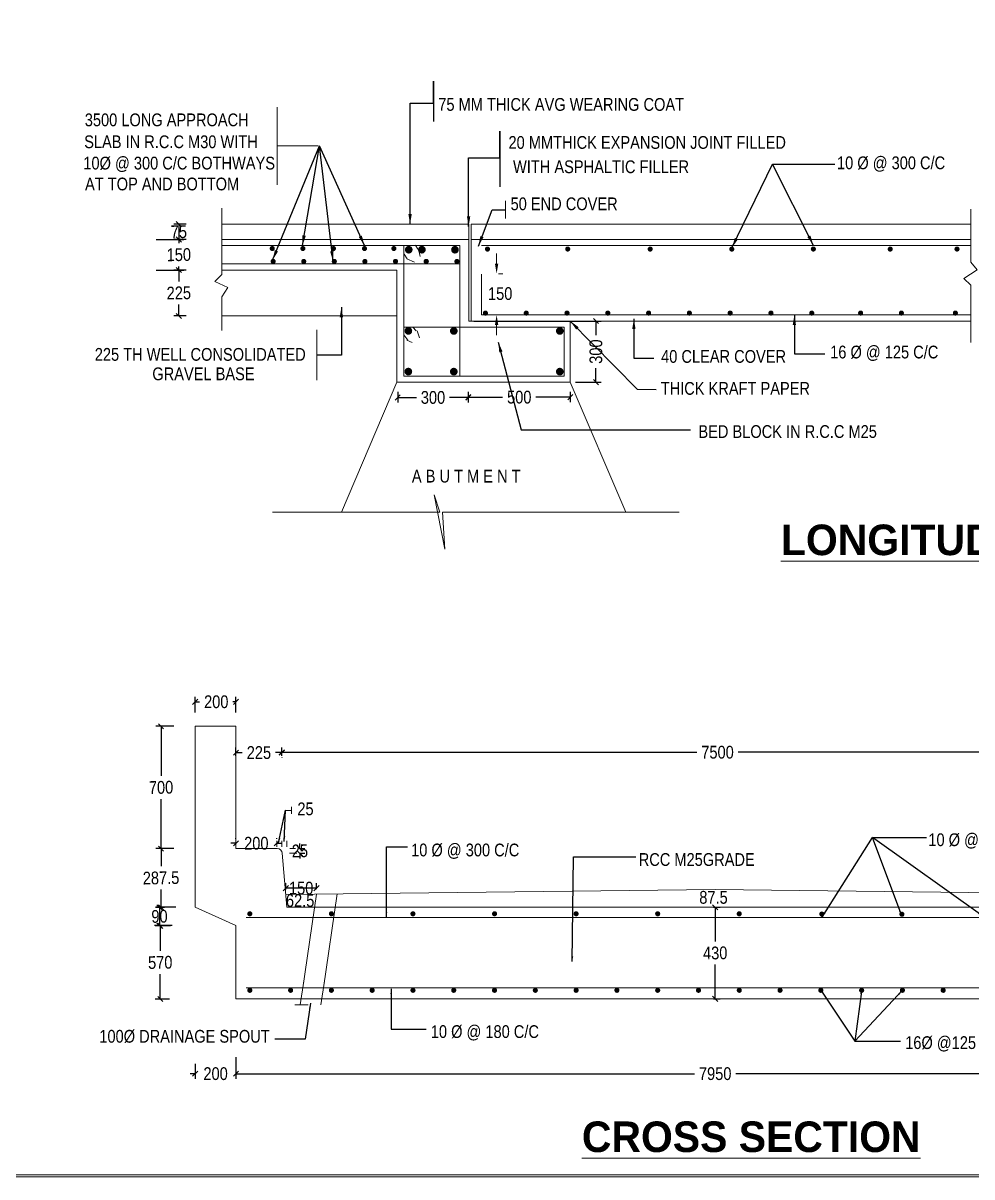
# Model space of a CAD drawing. Header units: millimetres. Extents: x 514997 to 588566, y -23709 to 21562.
# Drawn here: x 531731 to 550341, y -23709 to -1074 of the extents above; entities that cross this region are included whole.
import ezdxf

# ---------------------------------------------------------------- set-up
doc = ezdxf.new("R2010")
doc.units = ezdxf.units.MM
doc.header["$LTSCALE"] = 300
doc.header["$MEASUREMENT"] = 0
doc.styles.add('ARIAL NARROW', font='ARIALN.TTF', dxfattribs={"height": 250})
doc.styles.add('CITYBLUEPR', font='cityb___.ttf')
doc.dimstyles.new('STANDARD$0', dxfattribs={"dimscale": 88.888889, "dimtxt": 0.02, "dimasz": 0.02, "dimexe": 0.05, "dimexo": 0.1, "dimgap": 0.002, "dimtad": 2, "dimdec": 0, "dimzin": 1, "dimdsep": 46, "dimtxsty": 'Standard', "dimcen": 0.09, "dimadec": 0, "dimazin": 0, "dimtfac": 1, "dimtdec": 4, "dimtofl": 0, "dimtmove": 0, "dimatfit": 3, "dimfxl": 1, "dimtolj": 1, "dimtzin": 1, "dimarcsym": 0})
doc.dimstyles.new('STANDARD$7', dxfattribs={"dimtxt": 2, "dimasz": 2, "dimexe": 1.25, "dimexo": 0.625, "dimtad": 1, "dimdec": 0, "dimlfac": 0.5, "dimdsep": 46, "dimtxsty": 'ARIAL NARROW', "dimcen": 2.5, "dimdle": 0.1, "dimse1": 1, "dimse2": 1, "dimadec": 0, "dimazin": 0, "dimtfac": 1, "dimtdec": 0, "dimtmove": 0, "dimatfit": 3, "dimfxl": 1, "dimtolj": 1, "dimtzin": 0, "dimarcsym": 0})

# ---------------------------------------------------------------- blocks, each defined once
blk = doc.blocks.new('_Oblique')
at = {"color": 0, "linetype": 'ByBlock', "lineweight": -2}
blk.add_line((-0.5, -0.5), (0.5, 0.5), dxfattribs=at)
blk = doc.blocks.new('*D71')
at = {"color": 0, "lineweight": -2, "transparency": 16777216}
for p, q in [((534929, -5919), (534686, -5919)), ((534786, -5919), (534786, -6142)), ((534786, -6819), (534786, -6597)), ((534929, -6819), (534686, -6819))]:
    blk.add_line(p, q, dxfattribs=at)
at = {"layer": 'Defpoints', "color": 0, "lineweight": 9, "transparency": 16777216}
for p in [(535029, -5919), (534786, -6819), (535029, -6819)]:
    blk.add_point(p, dxfattribs=at)
at = {"color": 0, "lineweight": -2, "transparency": 16777216, "xscale": 100, "yscale": 100, "zscale": 100}
for p, rotation in [((534786, -5919), 90), ((534786, -6819), 270)]:
    blk.add_blockref('_Oblique', p, dxfattribs=dict(at, rotation=rotation))
at = {"color": 0, "lineweight": 9, "transparency": 16777216, "insert": (534786, -6369), "char_height": 250, "attachment_point": 5, "rotation": 1, "style": 'ARIAL NARROW'}
blk.add_mtext('\\A1;225', dxfattribs=at)
blk = doc.blocks.new('*D72')
at = {"color": 0, "lineweight": -2, "transparency": 16777216}
for p, q in [((534342, -5319), (534886, -5319)), ((534786, -5319), (534786, -5392)), ((534786, -5919), (534786, -5847)), ((534342, -5919), (534886, -5919))]:
    blk.add_line(p, q, dxfattribs=at)
at = {"layer": 'Defpoints', "color": 0, "lineweight": 9, "transparency": 16777216}
for p in [(534242, -5319), (534242, -5919), (534786, -5919)]:
    blk.add_point(p, dxfattribs=at)
at = {"color": 0, "lineweight": -2, "transparency": 16777216, "xscale": 100, "yscale": 100, "zscale": 100}
for p, rotation in [((534786, -5319), 90), ((534786, -5919), 270)]:
    blk.add_blockref('_Oblique', p, dxfattribs=dict(at, rotation=rotation))
at = {"color": 0, "lineweight": 9, "transparency": 16777216, "insert": (534786, -5619), "char_height": 250, "attachment_point": 5, "rotation": 1, "style": 'ARIAL NARROW'}
blk.add_mtext('\\A1;150', dxfattribs=at)
blk = doc.blocks.new('*D73')
at = {"color": 0, "lineweight": -2, "transparency": 16777216}
for p, q in [((540463, -8308), (540463, -8513)), ((542463, -8308), (542463, -8513)), ((540463, -8413), (541137, -8413)), ((542463, -8413), (541789, -8413))]:
    blk.add_line(p, q, dxfattribs=at)
at = {"layer": 'Defpoints', "color": 0, "lineweight": 9, "transparency": 16777216}
for p in [(540463, -8208), (542463, -8208), (542463, -8413)]:
    blk.add_point(p, dxfattribs=at)
at = {"color": 0, "lineweight": -2, "transparency": 16777216, "xscale": 100, "yscale": 100, "zscale": 100, "rotation": 180}
blk.add_blockref('_Oblique', (540463, -8413), dxfattribs=at)
at = {"color": 0, "lineweight": -2, "transparency": 16777216, "xscale": 100, "yscale": 100, "zscale": 100}
blk.add_blockref('_Oblique', (542463, -8413), dxfattribs=at)
at = {"color": 0, "lineweight": 9, "transparency": 16777216, "insert": (541463, -8413), "char_height": 250, "attachment_point": 5, "style": 'ARIAL NARROW'}
blk.add_mtext('\\A1;500', dxfattribs=at)
blk = doc.blocks.new('*D74')
at = {"color": 0, "lineweight": -2, "transparency": 16777216}
for p, q in [((540573, -6919), (543067, -6919)), ((542967, -6919), (542967, -7193)), ((542967, -8119), (542967, -7845)), ((542563, -8119), (543067, -8119))]:
    blk.add_line(p, q, dxfattribs=at)
at = {"layer": 'Defpoints', "color": 0, "lineweight": 9, "transparency": 16777216}
for p in [(540473, -6919), (542967, -6919), (542463, -8119)]:
    blk.add_point(p, dxfattribs=at)
at = {"color": 0, "lineweight": -2, "transparency": 16777216, "xscale": 100, "yscale": 100, "zscale": 100}
for p, rotation in [((542967, -6919), 90), ((542967, -8119), 270)]:
    blk.add_blockref('_Oblique', p, dxfattribs=dict(at, rotation=rotation))
at = {"color": 0, "lineweight": 9, "transparency": 16777216, "insert": (542967, -7519), "char_height": 250, "attachment_point": 5, "rotation": 90, "style": 'ARIAL NARROW'}
blk.add_mtext('\\A1;300', dxfattribs=at)
blk = doc.blocks.new('*D75')
at = {"color": 0, "lineweight": -2, "transparency": 16777216}
for p, q in [((539079, -8308), (539079, -8519)), ((540463, -8308), (540463, -8519)), ((539079, -8419), (539445, -8419)), ((540463, -8419), (540097, -8419))]:
    blk.add_line(p, q, dxfattribs=at)
at = {"layer": 'Defpoints', "color": 0, "lineweight": 9, "transparency": 16777216}
for p in [(539079, -8208), (540463, -8208), (539079, -8419)]:
    blk.add_point(p, dxfattribs=at)
at = {"color": 0, "lineweight": -2, "transparency": 16777216, "xscale": 100, "yscale": 100, "zscale": 100, "rotation": 180}
blk.add_blockref('_Oblique', (539079, -8419), dxfattribs=at)
at = {"color": 0, "lineweight": -2, "transparency": 16777216, "xscale": 100, "yscale": 100, "zscale": 100}
blk.add_blockref('_Oblique', (540463, -8419), dxfattribs=at)
at = {"color": 0, "lineweight": 9, "transparency": 16777216, "insert": (539771, -8419), "char_height": 250, "attachment_point": 5, "style": 'ARIAL NARROW'}
blk.add_mtext('\\A1;300', dxfattribs=at)
blk = doc.blocks.new('*D76')
at = {"color": 0, "lineweight": -2, "transparency": 16777216}
for p, q in [((534929, -5019), (534686, -5019)), ((534786, -5019), (534786, -5319)), ((534929, -5319), (534686, -5319))]:
    blk.add_line(p, q, dxfattribs=at)
at = {"layer": 'Defpoints', "color": 0, "lineweight": 9, "transparency": 16777216}
for p in [(535029, -5019), (534786, -5319), (535029, -5319)]:
    blk.add_point(p, dxfattribs=at)
at = {"color": 0, "lineweight": -2, "transparency": 16777216, "xscale": 100, "yscale": 100, "zscale": 100}
for p, rotation in [((534786, -5019), 90), ((534786, -5319), 270)]:
    blk.add_blockref('_Oblique', p, dxfattribs=dict(at, rotation=rotation))
at = {"color": 0, "lineweight": 9, "transparency": 16777216, "insert": (534786, -5169), "char_height": 250, "attachment_point": 5, "rotation": 1, "style": 'ARIAL NARROW'}
blk.add_mtext('\\A1;75', dxfattribs=at)
blk = doc.blocks.new('*D83')
at = {"color": 0, "lineweight": -2, "transparency": 16777216}
for p, q in [((536806, -15379), (544947, -15379)), ((553898, -15379), (545757, -15379)), ((553898, -15641), (553898, -15279)), ((536806, -15473), (536806, -15479))]:
    blk.add_line(p, q, dxfattribs=at)
at = {"layer": 'Defpoints', "color": 0, "lineweight": 9, "transparency": 16777216}
for p in [(536806, -15373), (553898, -15379), (553898, -15741)]:
    blk.add_point(p, dxfattribs=at)
at = {"color": 0, "lineweight": -2, "transparency": 16777216, "xscale": 100, "yscale": 100, "zscale": 100, "rotation": 180}
blk.add_blockref('_Oblique', (536806, -15379), dxfattribs=at)
at = {"color": 0, "lineweight": -2, "transparency": 16777216, "xscale": 100, "yscale": 100, "zscale": 100}
blk.add_blockref('_Oblique', (553898, -15379), dxfattribs=at)
at = {"color": 0, "lineweight": 9, "transparency": 16777216, "insert": (545352, -15379), "char_height": 250, "attachment_point": 5, "style": 'ARIAL NARROW'}
blk.add_mtext('\\A1;7500', dxfattribs=at)
blk = doc.blocks.new('*D84')
at = {"color": 0, "lineweight": -2, "transparency": 16777216}
for p, q in [((535906, -21363), (535906, -21785)), ((554706, -21363), (554706, -21785)), ((535906, -21685), (544901, -21685)), ((554706, -21685), (545711, -21685))]:
    blk.add_line(p, q, dxfattribs=at)
at = {"layer": 'Defpoints', "color": 0, "lineweight": 9, "transparency": 16777216}
for p in [(535906, -21263), (554706, -21263), (554706, -21685)]:
    blk.add_point(p, dxfattribs=at)
at = {"color": 0, "lineweight": -2, "transparency": 16777216, "xscale": 100, "yscale": 100, "zscale": 100, "rotation": 180}
blk.add_blockref('_Oblique', (535906, -21685), dxfattribs=at)
at = {"color": 0, "lineweight": -2, "transparency": 16777216, "xscale": 100, "yscale": 100, "zscale": 100}
blk.add_blockref('_Oblique', (554706, -21685), dxfattribs=at)
at = {"color": 0, "lineweight": 9, "transparency": 16777216, "insert": (545306, -21685), "char_height": 250, "attachment_point": 5, "style": 'ARIAL NARROW'}
blk.add_mtext('\\A1;7950', dxfattribs=at)
blk = doc.blocks.new('*D85')
at = {"color": 0, "lineweight": -2, "transparency": 16777216}
for p, q in [((534687, -14869), (534337, -14869)), ((534437, -14869), (534437, -15841)), ((534437, -17269), (534437, -16297)), ((534687, -17269), (534337, -17269))]:
    blk.add_line(p, q, dxfattribs=at)
at = {"layer": 'Defpoints', "color": 0, "lineweight": 9, "transparency": 16777216}
for p in [(534437, -14869), (534787, -14869), (534787, -17269)]:
    blk.add_point(p, dxfattribs=at)
at = {"color": 0, "lineweight": -2, "transparency": 16777216, "xscale": 100, "yscale": 100, "zscale": 100}
for p, rotation in [((534437, -14869), 90), ((534437, -17269), 270)]:
    blk.add_blockref('_Oblique', p, dxfattribs=dict(at, rotation=rotation))
at = {"color": 0, "lineweight": 9, "transparency": 16777216, "insert": (534437, -16069), "char_height": 250, "attachment_point": 5, "rotation": 1, "style": 'ARIAL NARROW'}
blk.add_mtext('\\A1;700', dxfattribs=at)
blk = doc.blocks.new('*D86')
at = {"color": 0, "lineweight": -2, "transparency": 16777216}
for p, q in [((534621, -18784), (534321, -18784)), ((534421, -18784), (534421, -19275)), ((534421, -20221), (534421, -19730)), ((534603, -20221), (534321, -20221))]:
    blk.add_line(p, q, dxfattribs=at)
at = {"layer": 'Defpoints', "color": 0, "lineweight": 9, "transparency": 16777216}
for p in [(534721, -18784), (534421, -20221), (534703, -20221)]:
    blk.add_point(p, dxfattribs=at)
at = {"color": 0, "lineweight": -2, "transparency": 16777216, "xscale": 100, "yscale": 100, "zscale": 100}
for p, rotation in [((534421, -18784), 90), ((534421, -20221), 270)]:
    blk.add_blockref('_Oblique', p, dxfattribs=dict(at, rotation=rotation))
at = {"color": 0, "lineweight": 9, "transparency": 16777216, "insert": (534421, -19503), "char_height": 250, "attachment_point": 5, "rotation": 1, "style": 'ARIAL NARROW'}
blk.add_mtext('\\A1;570', dxfattribs=at)
blk = doc.blocks.new('*D87')
at = {"color": 0, "lineweight": -2, "transparency": 16777216}
for p, q in [((535107, -21491), (535107, -21785)), ((535906, -21388), (535906, -21785)), ((535107, -21685), (535007, -21685)), ((535906, -21685), (536006, -21685))]:
    blk.add_line(p, q, dxfattribs=at)
at = {"layer": 'Defpoints', "color": 0, "lineweight": 9, "transparency": 16777216}
for p in [(535107, -21391), (535906, -21288), (535906, -21685)]:
    blk.add_point(p, dxfattribs=at)
at = {"color": 0, "lineweight": -2, "transparency": 16777216, "xscale": 100, "yscale": 100, "zscale": 100}
blk.add_blockref('_Oblique', (535107, -21685), dxfattribs=at)
at = {"color": 0, "lineweight": -2, "transparency": 16777216, "xscale": 100, "yscale": 100, "zscale": 100, "rotation": 180}
blk.add_blockref('_Oblique', (535906, -21685), dxfattribs=at)
at = {"color": 0, "lineweight": 9, "transparency": 16777216, "insert": (535507, -21685), "char_height": 250, "attachment_point": 5, "style": 'ARIAL NARROW'}
blk.add_mtext('\\A1;200', dxfattribs=at)
blk = doc.blocks.new('*D88')
at = {"color": 0, "lineweight": -2, "transparency": 16777216}
for p, q in [((536884, -18069), (536884, -17945)), ((537486, -18045), (536884, -18045)), ((537486, -18062), (537486, -17945))]:
    blk.add_line(p, q, dxfattribs=at)
at = {"layer": 'Defpoints', "color": 0, "lineweight": 9, "transparency": 16777216}
for p in [(536884, -18045), (536884, -18169), (537486, -18162)]:
    blk.add_point(p, dxfattribs=at)
at = {"color": 0, "lineweight": -2, "transparency": 16777216, "xscale": 100, "yscale": 100, "zscale": 100, "rotation": 180}
blk.add_blockref('_Oblique', (536884, -18045), dxfattribs=at)
at = {"color": 0, "lineweight": -2, "transparency": 16777216, "xscale": 100, "yscale": 100, "zscale": 100}
blk.add_blockref('_Oblique', (537486, -18045), dxfattribs=at)
at = {"color": 0, "lineweight": 9, "transparency": 16777216, "insert": (537185, -18045), "char_height": 250, "attachment_point": 5, "style": 'ARIAL NARROW'}
blk.add_mtext('\\A1;150', dxfattribs=at)
blk = doc.blocks.new('*D89')
at = {"color": 0, "lineweight": -2, "transparency": 16777216}
for p, q in [((537160, -17269), (537160, -17169)), ((537154, -17269), (537260, -17269)), ((537154, -17360), (537260, -17360)), ((537160, -17360), (537160, -17460))]:
    blk.add_line(p, q, dxfattribs=at)
at = {"layer": 'Defpoints', "color": 0, "lineweight": 9, "transparency": 16777216}
for p in [(537054, -17269), (537054, -17360), (537160, -17269)]:
    blk.add_point(p, dxfattribs=at)
at = {"color": 0, "lineweight": -2, "transparency": 16777216, "xscale": 100, "yscale": 100, "zscale": 100}
for p, rotation in [((537160, -17269), 270), ((537160, -17360), 90)]:
    blk.add_blockref('_Oblique', p, dxfattribs=dict(at, rotation=rotation))
at = {"color": 0, "lineweight": 9, "transparency": 16777216, "insert": (537160, -17315), "char_height": 250, "attachment_point": 5, "rotation": 1, "style": 'ARIAL NARROW'}
blk.add_mtext('\\A1;25', dxfattribs=at)
blk = doc.blocks.new('*D90')
at = {"color": 0, "lineweight": -2, "transparency": 16777216}
for p, q in [((535906, -15448), (535906, -15286)), ((535906, -15386), (536027, -15386)), ((536806, -15386), (536685, -15386)), ((536806, -15448), (536806, -15286))]:
    blk.add_line(p, q, dxfattribs=at)
at = {"layer": 'Defpoints', "color": 0, "lineweight": 9, "transparency": 16777216}
for p in [(535906, -15386), (535906, -15548), (536806, -15548)]:
    blk.add_point(p, dxfattribs=at)
at = {"color": 0, "lineweight": -2, "transparency": 16777216, "xscale": 100, "yscale": 100, "zscale": 100, "rotation": 180}
blk.add_blockref('_Oblique', (535906, -15386), dxfattribs=at)
at = {"color": 0, "lineweight": -2, "transparency": 16777216, "xscale": 100, "yscale": 100, "zscale": 100}
blk.add_blockref('_Oblique', (536806, -15386), dxfattribs=at)
at = {"color": 0, "lineweight": 9, "transparency": 16777216, "insert": (536356, -15386), "char_height": 250, "attachment_point": 5, "style": 'ARIAL NARROW'}
blk.add_mtext('\\A1;225', dxfattribs=at)
blk = doc.blocks.new('*D91')
at = {"color": 0, "lineweight": -2, "transparency": 16777216}
for p, q in [((534331, -18419), (534507, -18419)), ((534407, -18419), (534407, -18779)), ((534654, -18779), (534307, -18779))]:
    blk.add_line(p, q, dxfattribs=at)
at = {"layer": 'Defpoints', "color": 0, "lineweight": 9, "transparency": 16777216}
for p in [(534231, -18419), (534407, -18779), (534754, -18779)]:
    blk.add_point(p, dxfattribs=at)
at = {"color": 0, "lineweight": -2, "transparency": 16777216, "xscale": 100, "yscale": 100, "zscale": 100}
for p, rotation in [((534407, -18419), 90), ((534407, -18779), 270)]:
    blk.add_blockref('_Oblique', p, dxfattribs=dict(at, rotation=rotation))
at = {"color": 0, "lineweight": 9, "transparency": 16777216, "insert": (534407, -18599), "char_height": 250, "attachment_point": 5, "rotation": 1, "style": 'ARIAL NARROW'}
blk.add_mtext('\\A1;90', dxfattribs=at)
blk = doc.blocks.new('*D92')
at = {"color": 0, "lineweight": -2, "transparency": 16777216}
for p, q in [((534687, -17269), (534337, -17269)), ((534437, -17269), (534437, -17616)), ((534437, -18419), (534437, -18072)), ((534724, -18419), (534337, -18419))]:
    blk.add_line(p, q, dxfattribs=at)
at = {"layer": 'Defpoints', "color": 0, "lineweight": 9, "transparency": 16777216}
for p in [(534787, -17269), (534437, -18419), (534824, -18419)]:
    blk.add_point(p, dxfattribs=at)
at = {"color": 0, "lineweight": -2, "transparency": 16777216, "xscale": 100, "yscale": 100, "zscale": 100}
for p, rotation in [((534437, -17269), 90), ((534437, -18419), 270)]:
    blk.add_blockref('_Oblique', p, dxfattribs=dict(at, rotation=rotation))
at = {"color": 0, "lineweight": 9, "transparency": 16777216, "insert": (534437, -17844), "char_height": 250, "attachment_point": 5, "rotation": 1, "style": 'ARIAL NARROW'}
blk.add_mtext('\\A1;287.5', dxfattribs=at)
blk = doc.blocks.new('*D93')
at = {"color": 0, "lineweight": -2, "transparency": 16777216}
for p, q in [((535906, -17165), (535806, -17165)), ((535906, -17075), (535906, -17065)), ((536706, -17075), (536706, -17065)), ((536706, -17165), (536806, -17165))]:
    blk.add_line(p, q, dxfattribs=at)
at = {"layer": 'Defpoints', "color": 0, "lineweight": 9, "transparency": 16777216}
for p in [(535906, -17165), (535906, -17175), (536706, -17175)]:
    blk.add_point(p, dxfattribs=at)
at = {"color": 0, "lineweight": -2, "transparency": 16777216, "xscale": 100, "yscale": 100, "zscale": 100}
blk.add_blockref('_Oblique', (535906, -17165), dxfattribs=at)
at = {"color": 0, "lineweight": -2, "transparency": 16777216, "xscale": 100, "yscale": 100, "zscale": 100, "rotation": 180}
blk.add_blockref('_Oblique', (536706, -17165), dxfattribs=at)
at = {"color": 0, "lineweight": 9, "transparency": 16777216, "insert": (536306, -17165), "char_height": 250, "attachment_point": 5, "style": 'ARIAL NARROW'}
blk.add_mtext('\\A1;200', dxfattribs=at)
blk = doc.blocks.new('*D94')
at = {"color": 0, "lineweight": -2, "transparency": 16777216}
for p, q in [((545272, -18419), (545406, -18419)), ((545306, -18419), (545306, -19090)), ((545306, -20216), (545306, -19545)), ((545272, -20216), (545406, -20216))]:
    blk.add_line(p, q, dxfattribs=at)
at = {"layer": 'Defpoints', "color": 0, "lineweight": 9, "transparency": 16777216}
for p in [(545172, -18419), (545172, -20216), (545306, -20216)]:
    blk.add_point(p, dxfattribs=at)
at = {"color": 0, "lineweight": -2, "transparency": 16777216, "xscale": 100, "yscale": 100, "zscale": 100}
for p, rotation in [((545306, -18419), 90), ((545306, -20216), 270)]:
    blk.add_blockref('_Oblique', p, dxfattribs=dict(at, rotation=rotation))
at = {"color": 0, "lineweight": 9, "transparency": 16777216, "insert": (545306, -19318), "char_height": 250, "attachment_point": 5, "rotation": 1, "style": 'ARIAL NARROW'}
blk.add_mtext('\\A1;430', dxfattribs=at)
blk = doc.blocks.new('*D95')
at = {"color": 0, "lineweight": -2, "transparency": 16777216}
for p, q in [((535106, -14597), (535106, -14289)), ((535106, -14389), (535192, -14389)), ((535906, -14389), (535848, -14389)), ((535906, -14597), (535906, -14289))]:
    blk.add_line(p, q, dxfattribs=at)
at = {"layer": 'Defpoints', "color": 0, "lineweight": 9, "transparency": 16777216}
for p in [(535906, -14389), (535106, -14697), (535906, -14697)]:
    blk.add_point(p, dxfattribs=at)
at = {"color": 0, "lineweight": -2, "transparency": 16777216, "xscale": 100, "yscale": 100, "zscale": 100, "rotation": 180}
blk.add_blockref('_Oblique', (535106, -14389), dxfattribs=at)
at = {"color": 0, "lineweight": -2, "transparency": 16777216, "xscale": 100, "yscale": 100, "zscale": 100}
blk.add_blockref('_Oblique', (535906, -14389), dxfattribs=at)
at = {"color": 0, "lineweight": 9, "transparency": 16777216, "insert": (535520, -14389), "char_height": 250, "attachment_point": 5, "style": 'ARIAL NARROW'}
blk.add_mtext('\\A1;200', dxfattribs=at)

msp = doc.modelspace()

# ---------------------------------------------------------------- linework, layer by layer
at = {"color": 0, "lineweight": 9}
for p, q in [((536711.6, -4246.6), (536711.6, -2720.7)), ((537515.9, -3483.6), (536711.6, -3483.6)), ((535626.3, -4702.4), (535626.3, -6004.9)), ((541190.7, -4910.2), (541190.7, -4559.4)), ((550318.9, -5763.1), (550318.9, -4724.4)), ((535626.3, -5019.2), (540473.4, -5019.2)), ((540473.4, -6717.2), (540473.4, -5019.2)), ((540521.4, -6683.6), (540521.4, -5019.2)), ((540521.4, -5019.2), (550318.9, -5019.2)), ((535626.3, -5319.2), (540462.9, -5319.2)), ((539425.2, -5431.8), (539476.6, -5510.1)), ((540521.4, -5319.2), (550318.9, -5319.2)), ((540300.5, -5439.2), (535641.9, -5439.2)), ((539199.7, -6000.1), (539199.7, -5439.2)), ((539206, -5608), (539266, -5701.3)), ((539485.3, -5510.1), (539517.9, -5654.6)), ((540300.5, -6683.6), (540300.5, -5439.2)), ((540721.4, -5439.2), (550318.9, -5439.2)), ((541018.9, -5791.9), (541018.9, -5591.9)), ((540300.5, -5799.2), (535641.9, -5799.2)), ((539257.3, -5701.3), (539406.6, -5761.9)), ((550318.9, -5763.1), (550442.6, -5914.9)), ((535626.3, -6004.9), (535489.5, -6145.2)), ((539063.5, -5919.2), (535626.3, -5919.2)), ((539063.5, -6000.1), (539063.5, -5919.2)), ((539063.5, -8119.2), (539063.5, -6000.1)), ((539199.7, -7999.2), (539199.7, -5948.9)), ((540721.4, -6799.2), (540721.4, -5998.3)), ((541055.2, -5991.9), (541143.9, -5991.9)), ((550442.6, -5914.9), (550181.6, -6084.4)), ((550181.6, -6084.4), (550318.9, -6214)), ((535489.5, -6145.2), (535744.7, -6258.1)), ((535744.7, -6258.1), (535626.3, -6445.1)), ((550318.9, -6214), (550318.9, -7339.7)), ((535626.3, -6445.1), (535626.3, -7101.9)), ((540300.5, -7999.2), (540300.5, -6683.6)), ((540473.4, -6919.2), (540473.4, -6683.6)), ((540521.4, -6919.2), (540521.4, -6683.6)), ((539063.5, -6819.2), (535626.3, -6819.2)), ((540473.4, -6919.2), (550318.9, -6919.2)), ((540721.4, -6799.2), (550318.9, -6799.2)), ((540783.9, -6799.2), (541190.5, -6799.2)), ((541018.9, -6999.2), (541018.9, -7199.2)), ((542462.9, -8119.2), (542462.9, -6919.2)), ((537492.2, -8080.1), (537492.2, -7092)), ((539582.9, -7039.2), (539199.7, -7039.2)), ((539199.7, -7190.2), (539278.4, -7297.4)), ((539378.6, -7039.2), (539439.3, -7110.9)), ((539460.3, -7110.9), (539507, -7250.8)), ((539582.9, -7039.2), (542342.9, -7039.2)), ((542342.9, -7999.2), (542342.9, -7039.2)), ((539257.3, -7297.4), (539360, -7339.4)), ((539063.5, -8119.2), (537973.5, -10667.1)), ((540058.9, -8119.2), (539063.5, -8119.2)), ((539938.9, -7999.2), (539199.7, -7999.2)), ((539938.9, -7999.2), (542342.9, -7999.2)), ((540058.9, -8119.2), (542462.9, -8119.2)), ((542462.9, -8119.2), (543552.9, -10667.1)), ((539905.1, -10667.1), (539796.6, -10331.6)), ((539796.6, -10331.6), (540002.6, -11391.3)), ((539905.1, -10667.1), (536620.8, -10667.1)), ((539959.1, -10667.1), (544602.2, -10667.1)), ((540002.6, -11391.3), (539959.1, -10667.1)), ((535105.8, -14869), (535105.8, -18419)), ((535105.8, -14869), (535905.8, -14869)), ((535905.8, -14869), (535905.8, -17269)), ((536993, -16587.7), (536993, -16448.6)), ((536705.8, -17114.1), (536705.8, -17235.7)), ((536805.8, -17114.1), (536805.8, -17235.7)), ((536905.8, -17114.1), (536905.8, -17235.7)), ((535905.8, -17269), (536714.2, -17269)), ((536813.8, -17360.4), (536905.8, -18419)), ((536956.3, -17360.4), (537098.9, -17360.4)), ((536965.2, -17269), (537076.6, -17269)), ((536884.1, -18169), (545305.8, -18069)), ((553727.6, -18169), (545305.8, -18069)), ((537485.7, -18161.9), (537217.2, -20000.4)), ((537891.9, -18157.1), (537622.6, -20000.4)), ((535105.8, -18419), (535905.8, -18779)), ((536905.8, -18419), (545305.8, -18419)), ((553705.8, -18419), (545305.8, -18419)), ((535905.8, -18779), (535905.8, -18936.5)), ((536105.8, -18619), (554505.8, -18619)), ((535905.8, -18835.3), (535905.8, -20216)), ((537240.8, -19867.5), (537164, -20336)), ((537646.1, -19867.5), (537569.3, -20336)), ((536105.8, -20000.4), (554505.8, -20000.4)), ((537129, -20000.4), (537534.3, -20000.4)), ((535905.8, -20216), (554705.8, -20216)), ((537062.8, -20336), (537324, -20336)), ((588525.8, -23669.4), (515036.9, -23669.4))]:
    msp.add_line(p, q, dxfattribs=at)
at = {"color": 0, "linetype": 'ByBlock', "lineweight": 9}
for points in [[(514996.9, 21561.8), (588565.8, 21561.8), (588565.8, -23709.4), (514996.9, -23709.4)], [(515036.9, 21521.8), (588525.8, 21521.8), (588525.8, -23669.4), (515036.9, -23669.4)]]:
    msp.add_lwpolyline(points, close=True, dxfattribs=at)
at = {"color": 0, "lineweight": 9}
for points, const_width in [([(536593.8, -5496.7, 1), (536643.8, -5496.7, 1)], 50), ([(537193.8, -5496.7, 1), (537243.8, -5496.7, 1)], 50), ([(537793.8, -5496.7, 1), (537843.8, -5496.7, 1)], 50), ([(538402.5, -5496.7, 1), (538452.5, -5496.7, 1)], 50), ([(538978.5, -5496.7, 1), (539028.5, -5496.7, 1)], 50), ([(539257.9, -5519.9, 1), (539332.9, -5519.9, 1)], 75), ([(539515.5, -5519.9, 1), (539590.5, -5519.9, 1)], 75), ([(540164.8, -5519.9, 1), (540239.8, -5519.9, 1)], 75), ([(540814.5, -5507.1, 1), (540864.5, -5507.1, 1)], 50), ([(542388.4, -5507.1, 1), (542438.4, -5507.1, 1)], 50), ([(544006.3, -5507.1, 1), (544056.3, -5507.1, 1)], 50), ([(545606.3, -5507.1, 1), (545656.3, -5507.1, 1)], 50), ([(547206.3, -5507.1, 1), (547256.3, -5507.1, 1)], 50), ([(548714.1, -5507.1, 1), (548764.1, -5507.1, 1)], 50), ([(550023.8, -5507.1, 1), (550073.8, -5507.1, 1)], 50), ([(536610.7, -5749.1, 1), (536660.7, -5749.1, 1)], 50), ([(537210.7, -5749.1, 1), (537260.7, -5749.1, 1)], 50), ([(537810.7, -5749.1, 1), (537860.7, -5749.1, 1)], 50), ([(538410.7, -5749.1, 1), (538460.7, -5749.1, 1)], 50), ([(539010.7, -5749.1, 1), (539060.7, -5749.1, 1)], 50), ([(539610.7, -5749.1, 1), (539660.7, -5749.1, 1)], 50), ([(539614.7, -5749.1, 1), (539664.7, -5749.1, 1)], 50), ([(540214.7, -5749.1, 1), (540264.7, -5749.1, 1)], 50), ([(540774.8, -6762.5, 1), (540824.8, -6762.5, 1)], 50), ([(541574.8, -6762.5, 1), (541624.8, -6762.5, 1)], 50), ([(542374.8, -6762.5, 1), (542424.8, -6762.5, 1)], 50), ([(543174.8, -6762.5, 1), (543224.8, -6762.5, 1)], 50), ([(543974.8, -6762.5, 1), (544024.8, -6762.5, 1)], 50), ([(544774.8, -6762.5, 1), (544824.8, -6762.5, 1)], 50), ([(545574.8, -6762.5, 1), (545624.8, -6762.5, 1)], 50), ([(546374.8, -6762.5, 1), (546424.8, -6762.5, 1)], 50), ([(547174.8, -6762.5, 1), (547224.8, -6762.5, 1)], 50), ([(548133.3, -6762.5, 1), (548183.3, -6762.5, 1)], 50), ([(548933.3, -6762.5, 1), (548983.3, -6762.5, 1)], 50), ([(549992.2, -6762.5, 1), (550042.2, -6762.5, 1)], 50), ([(539250.2, -7113.5, 1), (539325.2, -7113.5, 1)], 75), ([(540141.6, -7113.5, 1), (540216.6, -7113.5, 1)], 75), ([(542220.9, -7113.5, 1), (542295.9, -7113.5, 1)], 75), ([(539250.2, -7911.2, 1), (539325.2, -7911.2, 1)], 75), ([(540141.6, -7911.2, 1), (540216.6, -7911.2, 1)], 75), ([(542220.9, -7911.2, 1), (542295.9, -7911.2, 1)], 75), ([(536153.2, -18547.3, -1), (536203.2, -18547.3, -1)], 50), ([(537753.2, -18547.3, -1), (537803.2, -18547.3, -1)], 50), ([(539353.2, -18547.3, -1), (539403.2, -18547.3, -1)], 50), ([(540953.2, -18547.3, -1), (541003.2, -18547.3, -1)], 50), ([(542553.2, -18547.3, -1), (542603.2, -18547.3, -1)], 50), ([(544153.2, -18547.3, -1), (544203.2, -18547.3, -1)], 50), ([(545753.2, -18547.3, -1), (545803.2, -18547.3, -1)], 50), ([(547372.6, -18552.4, 1), (547422.6, -18552.4, 1)], 50), ([(548943.4, -18557, -1), (548993.4, -18557, -1)], 50), ([(536153.2, -20048.6, -1), (536203.2, -20048.6, -1)], 50), ([(536953.2, -20048.6, -1), (537003.2, -20048.6, -1)], 50), ([(537753.2, -20048.6, -1), (537803.2, -20048.6, -1)], 50), ([(538553.2, -20048.6, -1), (538603.2, -20048.6, -1)], 50), ([(539353.2, -20048.6, -1), (539403.2, -20048.6, -1)], 50), ([(540153.2, -20048.6, -1), (540203.2, -20048.6, -1)], 50), ([(540953.2, -20048.6, -1), (541003.2, -20048.6, -1)], 50), ([(541753.2, -20048.6, -1), (541803.2, -20048.6, -1)], 50), ([(542553.2, -20048.6, -1), (542603.2, -20048.6, -1)], 50), ([(543353.2, -20048.6, -1), (543403.2, -20048.6, -1)], 50), ([(544153.2, -20048.6, -1), (544203.2, -20048.6, -1)], 50), ([(544953.2, -20048.6, -1), (545003.2, -20048.6, -1)], 50), ([(545753.2, -20048.6, -1), (545803.2, -20048.6, -1)], 50), ([(546553.2, -20048.6, -1), (546603.2, -20048.6, -1)], 50), ([(547353.2, -20048.6, -1), (547403.2, -20048.6, -1)], 50), ([(548153.2, -20048.6, -1), (548203.2, -20048.6, -1)], 50), ([(548953.2, -20048.6, -1), (549003.2, -20048.6, -1)], 50), ([(549753.2, -20048.6, -1), (549803.2, -20048.6, -1)], 50)]:
    msp.add_lwpolyline(points, format="xyb", close=True, dxfattribs=dict(at, const_width=const_width))
msp.add_arc((536714.2, -17369), 100, 4.96974, 90, dxfattribs=at)
for points in [[(540985.5, -5791.9), (541052.2, -5791.9), (541018.9, -5991.9)], [(540985.5, -6999.2), (541052.2, -6999.2), (541018.9, -6799.2)]]:
    msp.add_solid(points, dxfattribs=at)

# ---------------------------------------------------------------- texts
for s, height, style, p in [('75 MM THICK AVG WEARING COAT', 250, 'ARIAL NARROW', (539874.6, -2794.7)), ('3500 LONG APPROACH', 250, 'ARIAL NARROW', (532941.3, -3097.3)), ('SLAB IN R.C.C M30 WITH', 250, 'ARIAL NARROW', (532929.8, -3527.2)), ('20 MMTHICK EXPANSION JOINT FILLED', 250, 'ARIAL NARROW', (541251.6, -3540.7)), ('10%%C @ 300 C/C BOTHWAYS', 250, 'ARIAL NARROW', (532913, -3945.6)), ('WITH ASPHALTIC FILLER', 250, 'ARIAL NARROW', (541340.8, -4017.3)), (' 10 %%C @ 300 C/C', 250, 'ARIAL NARROW', (547615.5, -3940.5)), ('AT TOP AND BOTTOM', 250, 'ARIAL NARROW', (532946.6, -4355.6)), ('50 END COVER', 250, 'ARIAL NARROW', (541292.9, -4744.9)), ('225 TH WELL CONSOLIDATED', 250, 'ARIAL NARROW', (533137.5, -7698.1)), ('16 %%C @ 125 C/C', 250, 'ARIAL NARROW', (547561.4, -7652.1)), ('40 CLEAR COVER', 250, 'ARIAL NARROW', (544245.3, -7738.4)), ('GRAVEL BASE', 250, 'ARIAL NARROW', (534266.1, -8079.7)), ('THICK KRAFT PAPER', 250, 'ARIAL NARROW', (544237.7, -8365.6)), ('BED BLOCK IN R.C.C M25', 250, 'ARIAL NARROW', (544976.9, -9211.9)), ('A B U T M E N T', 250, 'ARIAL NARROW', (539356.7, -10087)), ('%%ULONGITUDINAL SECTION', 600, 'CITYBLUEPR', (546595.7, -11512)), ('10 %%C @ 300 C/C', 250, 'ARIAL NARROW', (549487.3, -17219.4)), ('10 %%C @ 300 C/C', 250, 'ARIAL NARROW', (539342.4, -17420.6)), ('RCC M25GRADE', 250, 'ARIAL NARROW', (543806.2, -17607.8)), ('100%%C DRAINAGE SPOUT', 250, 'ARIAL NARROW', (533226.8, -21075.8)), ('10 %%C @ 180 C/C', 250, 'ARIAL NARROW', (539728.1, -20983.5)), ('16%%C @125 C/C', 250, 'ARIAL NARROW', (549032.8, -21200.1)), ('%%UCROSS SECTION', 600, 'CITYBLUEPR', (542691.8, -23221.6))]:
    msp.add_text(s, height=height, dxfattribs=dict(at, style=style)).set_placement(p)
at = {"color": 0, "lineweight": 9, "char_height": 250, "attachment_point": 5, "style": 'ARIAL NARROW'}
for s, insert in [('150', (541088.9, -6382.3)), ('\\A1;25', (537270, -16490.8)), ('87.5', (545272.8, -18226.6)), ('62.5', (537165.1, -18288.4))]:
    msp.add_mtext(s, dxfattribs=dict(at, insert=insert))

# ---------------------------------------------------------------- dimensions: what is measured, and where the dimension line sits
at = {"color": 0, "lineweight": 9}
for base, p1, p2, text, picture, middle in [((534785.9, -5319.2), (535028.8, -5019.2), (535028.8, -5319.2), '75', '*D76', (534785.9, -5169.2)), ((534785.9, -5919.2), (534242.2, -5319.2), (534242.2, -5919.2), '150', '*D72', (534785.9, -5619.2)), ((537160.1, -17269), (537054.3, -17360.4), (537054.3, -17269), '25', '*D89', (537160.1, -17314.7)), ((534407.1, -18779), (534231.5, -18419), (534754.3, -18779), '90', '*D91', (534407.1, -18599))]:
    dim = msp.add_linear_dim(base=base, p1=p1, p2=p2, angle=90, text=text, dimstyle='STANDARD$0', override={"dimscale": 1, "dimtxt": 250, "dimasz": 100, "dimexe": 100, "dimexo": 100, "dimgap": 100, "dimtad": 0, "dimtoh": 1, "dimzin": 0, "dimtxsty": 'ARIAL NARROW', "dimblk1": 'Oblique', "dimblk2": 'Oblique', "dimsah": 1, "dimtzin": 0}, dxfattribs=at)
    dim.commit()
    dim.dimension.update_dxf_attribs({"geometry": picture, "text_midpoint": middle, "dimtype": 160, "text_rotation": 1})
for base, p1, p2, text, picture, middle in [((534785.9, -6819.2), (535028.8, -5919.2), (535028.8, -6819.2), '225', '*D71', (534785.9, -6369.2)), ((534437.3, -14869), (534787.5, -17269), (534787.5, -14869), '700', '*D85', (534437.3, -16069)), ((534437.3, -18419), (534787.5, -17269), (534823.6, -18419), '287.5', '*D92', (534437.3, -17844)), ((545305.8, -20216), (545172.4, -18419), (545172.4, -20216), '430', '*D94', (545305.8, -19317.5)), ((534420.9, -20221.4), (534721, -18783.6), (534703.1, -20221.4), '570', '*D86', (534420.9, -19502.5))]:
    dim = msp.add_linear_dim(base=base, p1=p1, p2=p2, angle=90, text=text, dimstyle='STANDARD$0', override={"dimscale": 1, "dimtxt": 250, "dimasz": 100, "dimexe": 100, "dimexo": 100, "dimgap": 100, "dimtad": 0, "dimtoh": 1, "dimzin": 0, "dimtxsty": 'ARIAL NARROW', "dimblk1": 'Oblique', "dimblk2": 'Oblique', "dimsah": 1, "dimtzin": 0}, dxfattribs=at)
    dim.commit()
    dim.dimension.update_dxf_attribs({"geometry": picture, "text_midpoint": middle, "text_rotation": 1})
dim = msp.add_linear_dim(base=(542967.3, -6919.2), p1=(542462.9, -8119.2), p2=(540473.4, -6919.2), angle=90, text='300', dimstyle='STANDARD$0', override={"dimscale": 1, "dimtxt": 250, "dimasz": 100, "dimexe": 100, "dimexo": 100, "dimgap": 100, "dimtad": 0, "dimtoh": 1, "dimzin": 0, "dimtxsty": 'ARIAL NARROW', "dimblk1": 'Oblique', "dimblk2": 'Oblique', "dimsah": 1, "dimtzin": 0}, dxfattribs=at)
dim.commit()
dim.dimension.update_dxf_attribs({"geometry": '*D74', "text_midpoint": (542967.3, -7519.2)})
for base, p1, p2, text, picture, middle in [((539079.1, -8418.7), (540462.9, -8207.9), (539079.1, -8207.9), '300', '*D75', (539771, -8418.7)), ((542462.9, -8413.1), (540462.9, -8207.9), (542462.9, -8207.9), '500', '*D73', (541462.9, -8413.1)), ((535905.8, -15386.3), (536805.8, -15547.7), (535905.8, -15547.7), '225', '*D90', (536355.8, -15386.3)), ((553897.5, -15379.1), (536805.8, -15373.3), (553897.5, -15741.4), '7500', '*D83', (545351.7, -15379.1)), ((535905.8, -17164.8), (536705.8, -17174.9), (535905.8, -17174.9), '200', '*D93', (536305.8, -17164.8)), ((554705.8, -21684.9), (535905.8, -21263), (554705.8, -21263), '7950', '*D84', (545305.8, -21684.9)), ((535905.8, -21684.9), (535107.3, -21390.8), (535905.8, -21287.7), '200', '*D87', (535506.5, -21684.9))]:
    dim = msp.add_linear_dim(base=base, p1=p1, p2=p2, text=text, dimstyle='STANDARD$0', override={"dimscale": 1, "dimtxt": 250, "dimasz": 100, "dimexe": 100, "dimexo": 100, "dimgap": 100, "dimtad": 0, "dimtoh": 1, "dimzin": 0, "dimtxsty": 'ARIAL NARROW', "dimblk1": 'Oblique', "dimblk2": 'Oblique', "dimsah": 1, "dimtzin": 0}, dxfattribs=at)
    dim.commit()
    dim.dimension.update_dxf_attribs({"geometry": picture, "text_midpoint": middle})
for base, p1, p2, text, picture, middle in [((535905.8, -14389.1), (535105.8, -14696.8), (535905.8, -14696.8), '200', '*D95', (535520.2, -14389.1)), ((536884.1, -18044.8), (537485.7, -18161.9), (536884.1, -18169), '150', '*D88', (537184.9, -18044.8))]:
    dim = msp.add_linear_dim(base=base, p1=p1, p2=p2, text=text, dimstyle='STANDARD$0', override={"dimscale": 1, "dimtxt": 250, "dimasz": 100, "dimexe": 100, "dimexo": 100, "dimgap": 100, "dimtad": 0, "dimtoh": 1, "dimzin": 0, "dimtxsty": 'ARIAL NARROW', "dimblk1": 'Oblique', "dimblk2": 'Oblique', "dimsah": 1, "dimtzin": 0}, dxfattribs=at)
    dim.commit()
    dim.dimension.update_dxf_attribs({"geometry": picture, "text_midpoint": middle, "dimtype": 160})

# ---------------------------------------------------------------- leaders
for points, override in [([(539321.5, -5019.2), (539321.5, -2647.9), (539783.6, -2647.9), (539783.6, -2213.9), (539783.6, -3001.6)], {"dimtxt": 250, "dimasz": 200, "dimexe": 100, "dimexo": 100, "dimgap": 100, "dimtad": 0, "dimtoh": 1, "dimlfac": 1, "dimzin": 0, "dimtxsty": 'ARIAL NARROW', "dimcen": 0.09, "dimtdec": 4, "dimtofl": 0}), ([(540470, -5064.5), (540469.2, -3720.4), (541084.5, -3720.4), (541084.5, -3192), (541084.5, -4286.5)], {"dimtxt": 250, "dimasz": 200, "dimexe": 100, "dimexo": 100, "dimgap": 100, "dimtad": 0, "dimtoh": 1, "dimlfac": 1, "dimzin": 0, "dimtxsty": 'ARIAL NARROW', "dimcen": 0.09, "dimtdec": 4, "dimtofl": 0}), ([(536624.2, -5726.9), (537544.1, -3479.7)], {"dimtxt": 250, "dimasz": 200, "dimexe": 100, "dimexo": 100, "dimgap": 100, "dimtad": 0, "dimtoh": 1, "dimlfac": 1, "dimzin": 0, "dimtxsty": 'ARIAL NARROW', "dimcen": 0.09, "dimtdec": 4, "dimtofl": 0}), ([(537210.3, -5439.2), (537544.1, -3479.7)], {"dimtxt": 250, "dimasz": 200, "dimexe": 100, "dimexo": 100, "dimgap": 100, "dimtad": 0, "dimtoh": 1, "dimlfac": 1, "dimzin": 0, "dimtxsty": 'ARIAL NARROW', "dimcen": 0.09, "dimtdec": 4, "dimtofl": 0}), ([(537810.7, -5749.1), (537544.1, -3479.7)], {"dimtxt": 250, "dimasz": 200, "dimexe": 100, "dimexo": 100, "dimgap": 100, "dimtad": 0, "dimtoh": 1, "dimlfac": 1, "dimzin": 0, "dimtxsty": 'ARIAL NARROW', "dimcen": 0.09, "dimtdec": 4, "dimtofl": 0}), ([(538427.5, -5439.2), (537544.1, -3479.7)], {"dimtxt": 250, "dimasz": 200, "dimexe": 100, "dimexo": 100, "dimgap": 100, "dimtad": 0, "dimtoh": 1, "dimlfac": 1, "dimzin": 0, "dimtxsty": 'ARIAL NARROW', "dimcen": 0.09, "dimtdec": 4, "dimtofl": 0}), ([(545634.2, -5482.2), (546432.8, -3843.1)], {"dimtxt": 250, "dimasz": 200, "dimexe": 100, "dimexo": 100, "dimgap": 100, "dimtad": 0, "dimtoh": 1, "dimlfac": 1, "dimzin": 0, "dimtxsty": 'ARIAL NARROW', "dimcen": 0.09, "dimtdec": 4, "dimtofl": 0}), ([(547233.2, -5434.2), (546432.8, -3843.1), (547652.4, -3843.1)], {"dimtxt": 250, "dimasz": 200, "dimexe": 100, "dimexo": 100, "dimgap": 100, "dimtad": 0, "dimtoh": 1, "dimlfac": 1, "dimzin": 0, "dimtxsty": 'ARIAL NARROW', "dimcen": 0.09, "dimtdec": 4, "dimtofl": 0}), ([(540660.6, -5449.6), (540932.3, -4734.8), (541190.7, -4734.8)], {"dimtxt": 250, "dimasz": 200, "dimexe": 100, "dimexo": 100, "dimgap": 100, "dimtad": 0, "dimtoh": 1, "dimlfac": 1, "dimzin": 0, "dimtxsty": 'ARIAL NARROW', "dimcen": 0.09, "dimtdec": 4, "dimtofl": 0}), ([(537974.1, -6648.7), (537974.1, -7586), (537492.2, -7586)], {"dimtxt": 250, "dimasz": 200, "dimexe": 100, "dimexo": 100, "dimgap": 100, "dimtad": 0, "dimtoh": 1, "dimlfac": 1, "dimzin": 0, "dimtxsty": 'ARIAL NARROW', "dimcen": 0.09, "dimtdec": 4, "dimtofl": 0}), ([(542462.9, -6919.2), (543778.3, -8258.6), (544151.3, -8259.1)], {"dimtxt": 250, "dimasz": 200, "dimexe": 100, "dimexo": 100, "dimgap": 100, "dimtad": 0, "dimtoh": 1, "dimlfac": 1, "dimzin": 0, "dimtxsty": 'ARIAL NARROW', "dimcen": 0.09, "dimtdec": 4, "dimtofl": 0}), ([(543710.9, -6877.8), (543710.9, -7648.5), (544104.9, -7648.5)], {"dimtxt": 250, "dimasz": 200, "dimexe": 100, "dimexo": 100, "dimgap": 100, "dimtad": 0, "dimtoh": 1, "dimlfac": 1, "dimzin": 0, "dimtxsty": 'ARIAL NARROW', "dimcen": 0.09, "dimtdec": 4, "dimtofl": 0}), ([(546858.9, -6799.2), (546858.9, -7562.3), (547453.9, -7562.3)], {"dimtxt": 250, "dimasz": 200, "dimexe": 100, "dimexo": 100, "dimgap": 100, "dimtad": 0, "dimtoh": 1, "dimlfac": 1, "dimzin": 0, "dimtxsty": 'ARIAL NARROW', "dimcen": 0.09, "dimtdec": 4, "dimtofl": 0}), ([(541052.1, -7333.1), (541501.8, -9055.3), (544818.8, -9055.3)], {"dimtxt": 250, "dimasz": 200, "dimexe": 100, "dimexo": 100, "dimgap": 100, "dimtad": 0, "dimtoh": 1, "dimlfac": 1, "dimzin": 0, "dimtxsty": 'ARIAL NARROW', "dimcen": 0.09, "dimtdec": 4, "dimtofl": 0}), ([(536742.3, -17158), (536876, -16512.6)], {"dimtxt": 250, "dimasz": 100, "dimexe": 100, "dimexo": 100, "dimgap": 100, "dimtad": 0, "dimtoh": 1, "dimlfac": 1, "dimzin": 0, "dimtxsty": 'ARIAL NARROW', "dimcen": 0.09, "dimtdec": 4, "dimtofl": 0}), ([(536853.7, -17130.2), (536876, -16512.6), (536993, -16518.1)], {"dimtxt": 250, "dimasz": 100, "dimexe": 100, "dimexo": 100, "dimgap": 100, "dimtad": 0, "dimtoh": 1, "dimlfac": 1, "dimzin": 0, "dimtxsty": 'ARIAL NARROW', "dimcen": 0.09, "dimtdec": 4, "dimtofl": 0}), ([(547403.2, -18610.8), (548393.9, -17048.8)], {"dimtxt": 250, "dimasz": 100, "dimexe": 100, "dimexo": 100, "dimgap": 100, "dimtad": 0, "dimtoh": 1, "dimlfac": 1, "dimzin": 0, "dimtxsty": 'ARIAL NARROW', "dimcen": 0.09, "dimtdec": 4, "dimtofl": 0}), ([(548964.1, -18590.1), (548393.9, -17048.8)], {"dimtxt": 250, "dimasz": 100, "dimexe": 100, "dimexo": 100, "dimgap": 100, "dimtad": 0, "dimtoh": 1, "dimlfac": 1, "dimzin": 0, "dimtxsty": 'ARIAL NARROW', "dimcen": 0.09, "dimtdec": 4, "dimtofl": 0}), ([(550558.5, -18595.3), (548393.9, -17048.8), (549447.9, -17048.8)], {"dimtxt": 250, "dimasz": 100, "dimexe": 100, "dimexo": 100, "dimgap": 100, "dimtad": 0, "dimtoh": 1, "dimlfac": 1, "dimzin": 0, "dimtxsty": 'ARIAL NARROW', "dimcen": 0.09, "dimtdec": 4, "dimtofl": 0}), ([(538858.7, -18610.4), (538858.7, -17231.2), (539271.2, -17231.2)], {"dimtxt": 250, "dimasz": 100, "dimexe": 100, "dimexo": 100, "dimgap": 100, "dimtad": 0, "dimtoh": 1, "dimlfac": 1, "dimzin": 0, "dimtxsty": 'ARIAL NARROW', "dimcen": 0.09, "dimtdec": 4, "dimtofl": 0}), ([(542503.5, -19482), (542527.4, -17428.7), (543746.9, -17428.7)], {"dimtxt": 250, "dimasz": 100, "dimexe": 100, "dimexo": 100, "dimgap": 100, "dimtad": 0, "dimtoh": 1, "dimlfac": 1, "dimzin": 0, "dimtxsty": 'ARIAL NARROW', "dimcen": 0.09, "dimtdec": 4, "dimtofl": 0}), ([(538950.4, -20021.1), (538950.4, -20810.4), (539637.8, -20810.4)], {"dimtxt": 250, "dimasz": 100, "dimexe": 100, "dimexo": 100, "dimgap": 100, "dimtad": 0, "dimtoh": 1, "dimlfac": 1, "dimzin": 0, "dimtxsty": 'ARIAL NARROW', "dimcen": 0.09, "dimtdec": 4, "dimtofl": 0}), ([(547367.6, -20025.2), (548047, -21045.5), (548940.7, -21045.5)], {"dimtxt": 250, "dimasz": 100, "dimexe": 100, "dimexo": 100, "dimgap": 100, "dimtad": 0, "dimtoh": 1, "dimlfac": 1, "dimzin": 0, "dimtxsty": 'ARIAL NARROW', "dimcen": 0.09, "dimtdec": 4, "dimtofl": 0}), ([(548180.4, -20022.9), (548047, -21045.5)], {"dimtxt": 250, "dimasz": 100, "dimexe": 100, "dimexo": 100, "dimgap": 100, "dimtad": 0, "dimtoh": 1, "dimlfac": 1, "dimzin": 0, "dimtxsty": 'ARIAL NARROW', "dimcen": 0.09, "dimtdec": 4, "dimtofl": 0}), ([(548978.2, -20048.6), (548047, -21045.5)], {"dimtxt": 250, "dimasz": 100, "dimexe": 100, "dimexo": 100, "dimgap": 100, "dimtad": 0, "dimtoh": 1, "dimlfac": 1, "dimzin": 0, "dimtxsty": 'ARIAL NARROW', "dimcen": 0.09, "dimtdec": 4, "dimtofl": 0}), ([(537368.3, -20303.8), (537267, -21004.1), (536667.4, -21004.1)], {"dimtxt": 250, "dimasz": 100, "dimexe": 100, "dimexo": 100, "dimgap": 100, "dimtad": 0, "dimtoh": 1, "dimlfac": 1, "dimzin": 0, "dimtxsty": 'ARIAL NARROW', "dimcen": 0.09, "dimtdec": 4, "dimtofl": 0})]:
    msp.add_leader(points, dimstyle='STANDARD$7', override=override, dxfattribs=at)

doc.saveas('drawing.dxf')
